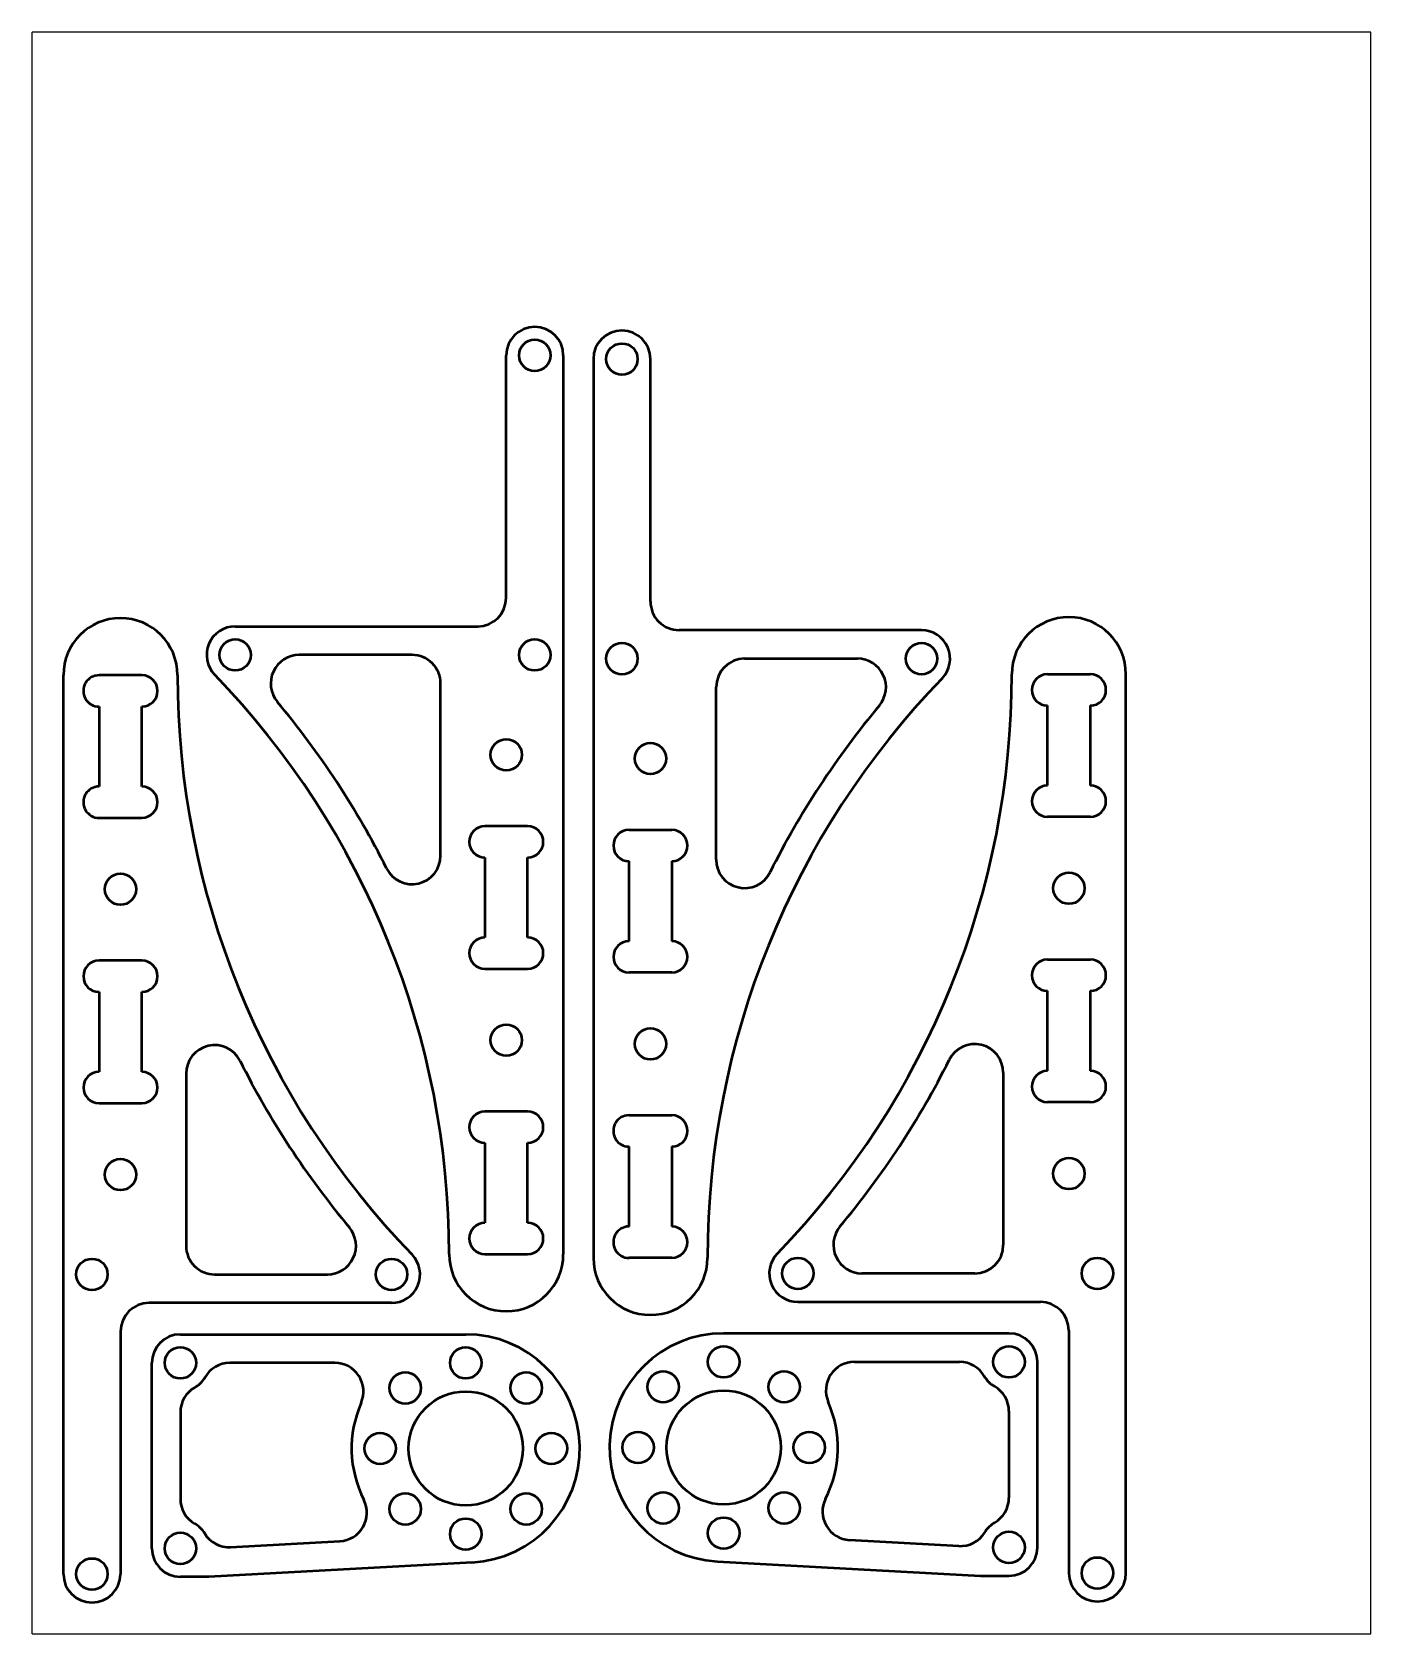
# Model space of a CAD drawing. Extents: x 0 to 94, y 0 to 112.
import ezdxf

# ---------------------------------------------------------------- set-up
doc = ezdxf.new("R2010")
doc.units = 0
doc.layers.get('0').update_dxf_attribs({"linetype": 'continuous', "lineweight": 25})
doc.layers.add('Visible (ISO)', color=7, linetype='continuous', lineweight=50)

msp = doc.modelspace()

# ---------------------------------------------------------------- linework, layer by layer
at = {"linetype": 'continuous'}
for p, q in [((93.85, 112.28), (0, 112.28)), ((0, 0), (0, 112.28)), ((93.85, 0), (93.85, 112.28)), ((0, 0), (93.85, 0))]:
    msp.add_line(p, q, dxfattribs=at)
at = {"layer": 'Visible (ISO)'}
for p, q in [((33.24, 72.62), (33.24, 89.62)), ((37.24, 89.62), (37.24, 26.62)), ((39.35, 89.36), (39.35, 26.36)), ((43.35, 72.36), (43.35, 89.36)), ((14.24, 70.62), (31.24, 70.62)), ((62.35, 70.36), (45.35, 70.36)), ((26.64, 68.62), (18.73, 68.62)), ((49.95, 68.36), (57.86, 68.36)), ((2.2, 4.2), (2.2, 67.2)), ((7.7, 67.2), (4.7, 67.2)), ((28.64, 54.55), (28.64, 66.62)), ((47.95, 54.28), (47.95, 66.36)), ((71.18, 67.27), (74.18, 67.27)), ((76.68, 4.27), (76.68, 67.27)), ((4.7, 65), (4.7, 59.4)), ((7.7, 59.4), (7.7, 65)), ((71.18, 59.47), (71.18, 65.07)), ((74.18, 65.07), (74.18, 59.47)), ((74.18, 57.27), (71.18, 57.27)), ((4.7, 57.2), (7.7, 57.2)), ((34.74, 56.62), (31.74, 56.62)), ((41.85, 56.36), (44.85, 56.36)), ((31.74, 54.42), (31.74, 48.82)), ((34.74, 48.82), (34.74, 54.42)), ((41.85, 48.56), (41.85, 54.16)), ((44.85, 54.16), (44.85, 48.56)), ((7.7, 47.2), (4.7, 47.2)), ((71.18, 47.27), (74.18, 47.27)), ((31.74, 46.62), (34.74, 46.62)), ((44.85, 46.36), (41.85, 46.36)), ((4.7, 45), (4.7, 39.4)), ((7.7, 39.4), (7.7, 45)), ((71.18, 39.47), (71.18, 45.07)), ((74.18, 45.07), (74.18, 39.47)), ((68.08, 39.35), (68.08, 27.27)), ((10.8, 39.27), (10.8, 27.2)), ((4.7, 37.2), (7.7, 37.2)), ((74.18, 37.27), (71.18, 37.27)), ((34.74, 36.62), (31.74, 36.62)), ((41.85, 36.36), (44.85, 36.36)), ((31.74, 34.42), (31.74, 28.82)), ((34.74, 28.82), (34.74, 34.42)), ((41.85, 28.56), (41.85, 34.16)), ((44.85, 34.16), (44.85, 28.56)), ((31.74, 26.62), (34.74, 26.62)), ((44.85, 26.36), (41.85, 26.36)), ((12.8, 25.2), (20.71, 25.2)), ((66.08, 25.27), (58.17, 25.27)), ((25.2, 23.2), (8.2, 23.2)), ((53.68, 23.27), (70.68, 23.27)), ((6.2, 21.2), (6.2, 4.2)), ((10.4, 21), (30.4, 21)), ((68.48, 21.07), (48.48, 21.07)), ((72.68, 21.27), (72.68, 4.27)), ((8.4, 6), (8.4, 19)), ((21.23, 19), (13.86, 19)), ((57.65, 19.07), (65.02, 19.07)), ((70.48, 6.07), (70.48, 19.07)), ((10.4, 15.54), (10.4, 9.46)), ((68.48, 15.61), (68.48, 9.54)), ((13.92, 6.09), (21.58, 6.51)), ((64.96, 6.16), (57.3, 6.58)), ((30.84, 5.01), (12.4, 4)), ((48.04, 5.09), (66.48, 4.07)), ((12.4, 4), (10.4, 4)), ((66.48, 4.07), (68.48, 4.07))]:
    msp.add_line(p, q, dxfattribs=at)
for centre, radius in [((35.24, 89.62), 1.1), ((41.35, 89.36), 1.1), ((14.24, 68.62), 1.1), ((35.24, 68.62), 1.1), ((41.35, 68.36), 1.1), ((62.35, 68.36), 1.1), ((33.24, 61.62), 1.1), ((43.35, 61.36), 1.1), ((6.2, 52.2), 1.1), ((72.68, 52.27), 1.1), ((33.24, 41.62), 1.1), ((43.35, 41.36), 1.1), ((6.2, 32.2), 1.1), ((72.68, 32.27), 1.1), ((4.2, 25.2), 1.1), ((25.2, 25.2), 1.1), ((53.68, 25.27), 1.1), ((74.68, 25.27), 1.1), ((10.4, 19), 1.1), ((30.4, 19), 1.1), ((48.48, 19.07), 1.1), ((68.48, 19.07), 1.1), ((26.16, 17.24), 1.1), ((34.64, 17.24), 1.1), ((44.24, 17.32), 1.1), ((52.72, 17.32), 1.1), ((30.4, 13), 4), ((48.48, 13.07), 4), ((24.4, 13), 1.1), ((36.4, 13), 1.1), ((42.48, 13.07), 1.1), ((54.48, 13.07), 1.1), ((26.16, 8.76), 1.1), ((34.64, 8.76), 1.1), ((44.24, 8.83), 1.1), ((52.72, 8.83), 1.1), ((30.4, 7), 1.1), ((48.48, 7.07), 1.1), ((10.4, 6), 1.1), ((68.48, 6.07), 1.1), ((4.2, 4.2), 1.1), ((74.68, 4.27), 1.1)]:
    msp.add_circle(centre, radius, dxfattribs=at)
for centre, radius, start, end in [((35.24, 89.62), 2, 1080, 1260), ((41.35, 89.36), 2, 720, 900), ((31.24, 72.62), 2, 990, 1080), ((45.35, 72.36), 2, 900, 990), ((6.2, 67.2), 4, 720, 900), ((72.68, 67.27), 4, 720, 900), ((14.24, 68.62), 2, 1170, 1304.0725), ((62.35, 68.36), 2, 675.9275, 810), ((18.73, 66.62), 2, 1170, 1299.8819), ((26.64, 66.62), 2, 1080, 1170), ((49.95, 66.36), 2, 810, 900), ((57.86, 66.36), 2, 680.1181, 810), ((4.7, 66.1), 1.1, 810, 990), ((7.7, 66.1), 1.1, 990, 1170), ((68.58, 67.2), 58.38, 1260, 944.0725), ((-29.14, 26.62), 58.38, 1440, 1124.0725), ((105.73, 26.36), 58.38, 495.9275, 540), ((10.3, 67.27), 58.38, 315.9275, 360), ((71.18, 66.17), 1.1, 450, 630), ((74.18, 66.17), 1.1, 630, 810), ((-29.14, 26.62), 60.38, 1466.594, 1119.8819), ((105.73, 26.36), 60.38, 500.1181, 513.406), ((4.7, 58.3), 1.1, 810, 990), ((7.7, 58.3), 1.1, 990, 1170), ((71.18, 58.37), 1.1, 450, 630), ((74.18, 58.37), 1.1, 630, 810), ((31.74, 55.52), 1.1, 1170, 990), ((34.74, 55.52), 1.1, 1350, 1170), ((41.85, 55.26), 1.1, 450, 630), ((44.85, 55.26), 1.1, 630, 810), ((26.64, 54.55), 2, 926.594, 1080), ((49.95, 54.28), 2, 900, 1053.406), ((31.74, 47.72), 1.1, 1170, 990), ((34.74, 47.72), 1.1, 1350, 1170), ((41.85, 47.46), 1.1, 450, 630), ((44.85, 47.46), 1.1, 630, 810), ((4.7, 46.1), 1.1, 1170, 990), ((7.7, 46.1), 1.1, 990, 810), ((71.18, 46.17), 1.1, 450, 630), ((74.18, 46.17), 1.1, 270, 450), ((12.8, 39.27), 2, 746.594, 900), ((66.08, 39.35), 2, 720, 873.406), ((4.7, 38.3), 1.1, 1170, 990), ((7.7, 38.3), 1.1, 990, 810), ((68.58, 67.2), 60.38, 1286.594, 939.8819), ((10.3, 67.27), 60.38, 320.1181, 333.406), ((71.18, 38.37), 1.1, 450, 630), ((74.18, 38.37), 1.1, 270, 450), ((31.74, 35.52), 1.1, 1170, 1350), ((34.74, 35.52), 1.1, 990, 1170), ((41.85, 35.26), 1.1, 810, 990), ((44.85, 35.26), 1.1, 630, 810), ((20.71, 27.2), 2, 990, 1119.8819), ((31.74, 27.72), 1.1, 1170, 1350), ((34.74, 27.72), 1.1, 990, 1170), ((41.85, 27.46), 1.1, 810, 990), ((44.85, 27.46), 1.1, 630, 810), ((58.17, 27.27), 2, 500.1181, 630), ((12.8, 27.2), 2, 900, 990), ((66.08, 27.27), 2, 630, 720), ((25.2, 25.2), 2, 990, 1124.0725), ((33.24, 26.62), 4, 900, 1080), ((43.35, 26.36), 4, 900, 1080), ((53.68, 25.27), 2, 495.9275, 630), ((8.2, 21.2), 2, 810, 900), ((70.68, 21.27), 2, 720, 810), ((10.4, 19), 2, 810, 900), ((30.4, 13), 8, 633.1416, 810), ((48.48, 13.07), 8, 810, 986.8584), ((68.48, 19.07), 2, 720, 810), ((10.4, 19), 2, 660, 690), ((13.86, 17), 2, 810, 870), ((21.23, 17), 2, 696.4218, 810), ((57.65, 17.07), 2, 810, 923.5782), ((65.02, 17.07), 2, 750, 810), ((68.48, 19.07), 2, 930, 960), ((12.4, 15.54), 2, 840, 900), ((66.48, 15.61), 2, 720, 780), ((30.4, 13), 8, 876.4218, 926.7198), ((48.48, 13.07), 8, 693.2802, 743.5782), ((12.4, 9.46), 2, 900, 960), ((21.47, 8.5), 2, 633.1416, 746.7198), ((57.41, 8.58), 2, 873.2802, 986.8584), ((66.48, 9.54), 2, 660, 720), ((10.4, 6), 2, 751.3936, 780), ((13.81, 8.08), 2, 571.3936, 633.1416), ((65.07, 8.16), 2, 986.8584, 1048.6064), ((68.48, 6.07), 2, 840, 868.6064), ((10.4, 6), 2, 540, 630), ((68.48, 6.07), 2, 990, 1080), ((4.2, 4.2), 2, 900, 1080), ((74.68, 4.27), 2, 540, 720)]:
    msp.add_arc(centre, radius, start, end, dxfattribs=at)

doc.saveas('drawing.dxf')
